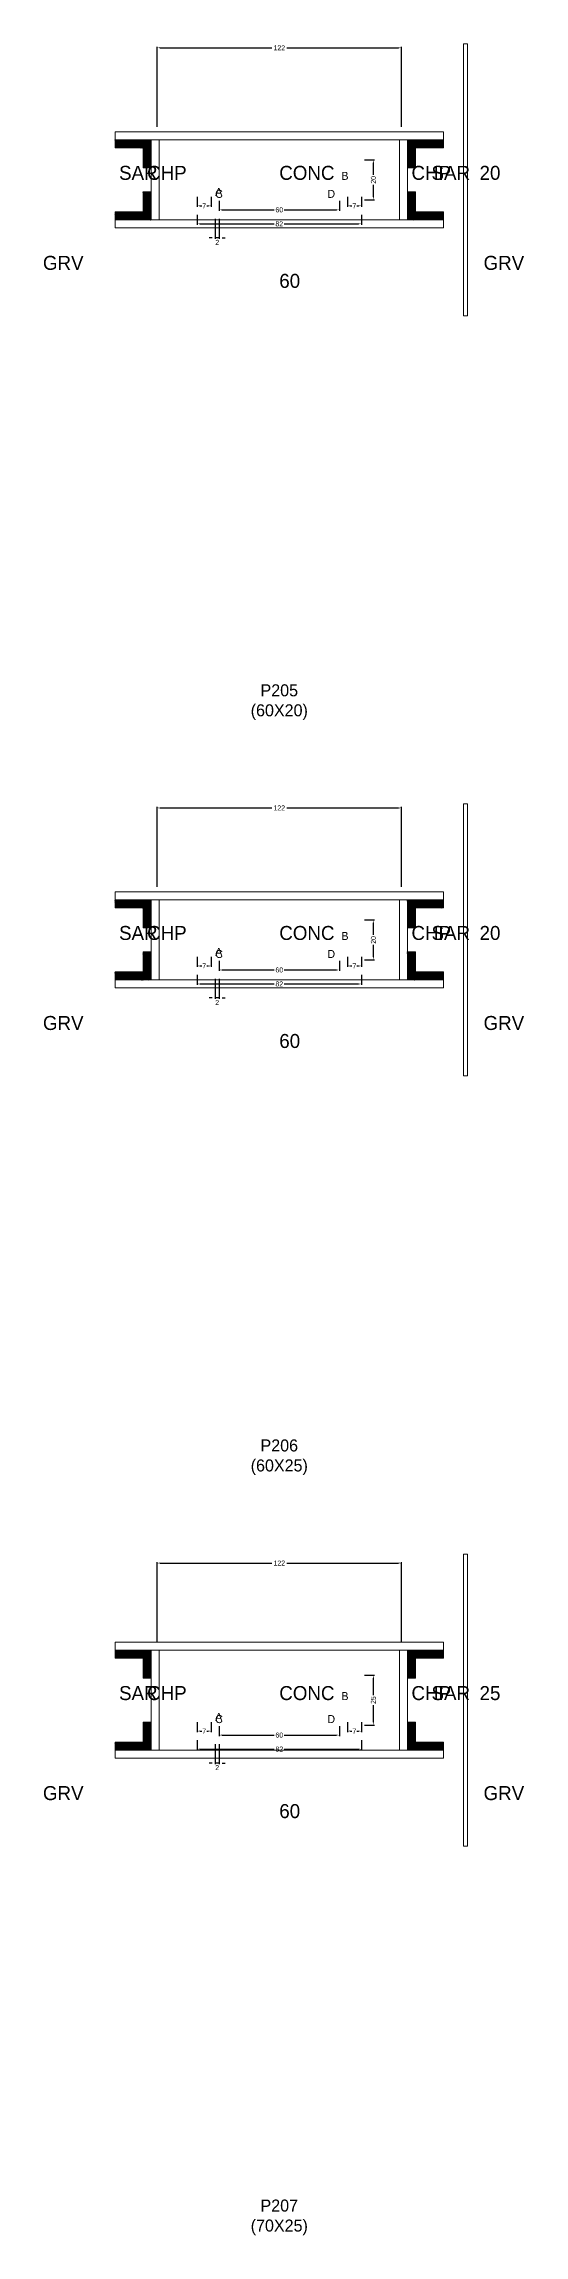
# Model space of a CAD drawing. Header units: centimetres. Extents: x -10500 to 4299, y -38766 to 295.
# Drawn here: x -118 to 122, y -17988 to -16892 of the extents above; entities that cross this region are included whole.
import ezdxf

# ---------------------------------------------------------------- set-up
doc = ezdxf.new("R2010")
doc.units = ezdxf.units.CM
for name, color, linetype in [('COTA', 241, 'Continuous'), ('Hachura', 251, 'Continuous'), ('NOMENCLATURA', 7, 'Continuous'), ('SARRAFO', 251, 'Continuous'), ('Texto Seção', 7, 'Continuous')]:
    doc.layers.add(name, color=color, linetype=linetype)
doc.dimstyles.new('cotax2', dxfattribs={"dimtxt": 2.5, "dimasz": 1.5, "dimexe": 0.5, "dimexo": 0.5, "dimgap": 0.5, "dimtad": 1, "dimcen": 2.5, "dimazin": 3, "dimtfac": 1, "dimtmove": 0, "dimatfit": 3})

# ---------------------------------------------------------------- blocks, each defined once
blk = doc.blocks.new('_CLOSEDFILLED')
at = {"color": 0, "linetype": 'BYBLOCK'}
blk.add_solid([(-1, 0.16), (0, 0), (-1, -0.16)], dxfattribs=at)
blk = doc.blocks.new('*D1248')
for p, q in [((-41, -16977.5), (-41, -16982.5)), ((41, -16977.5), (41, -16982.5)), ((-39.5, -16982), (-2.5, -16982)), ((2.5, -16982), (39.5, -16982))]:
    blk.add_line(p, q)
at = {"layer": 'Defpoints'}
for p in [(-41, -16977), (41, -16977), (-41, -16982)]:
    blk.add_point(p, dxfattribs=at)
at = {"layer": 'COTA', "xscale": 1.5, "yscale": 1.5, "rotation": 180}
blk.add_blockref('_CLOSEDFILLED', (-41, -16982), dxfattribs=at)
at = {"layer": 'COTA', "xscale": 1.5, "yscale": 1.5}
blk.add_blockref('_CLOSEDFILLED', (41, -16982), dxfattribs=at)
at = {"layer": 'COTA', "insert": (0, -16982), "char_height": 2.5, "attachment_point": 5}
blk.add_mtext('82', dxfattribs=at)
blk = doc.blocks.new('*D1249')
for p, q in [((-30, -16970.5), (-30, -16975.5)), ((-28.5, -16975), (-2.5, -16975)), ((2.5, -16975), (28.5, -16975)), ((30, -16970.5), (30, -16975.5))]:
    blk.add_line(p, q)
at = {"layer": 'Defpoints'}
for p in [(-30, -16970), (-30, -16975), (30, -16970)]:
    blk.add_point(p, dxfattribs=at)
at = {"layer": 'COTA', "xscale": 1.5, "yscale": 1.5, "rotation": 180}
blk.add_blockref('_CLOSEDFILLED', (-30, -16975), dxfattribs=at)
at = {"layer": 'COTA', "xscale": 1.5, "yscale": 1.5}
blk.add_blockref('_CLOSEDFILLED', (30, -16975), dxfattribs=at)
at = {"layer": 'COTA', "insert": (0, -16975), "char_height": 2.5, "attachment_point": 5}
blk.add_mtext('60', dxfattribs=at)
blk = doc.blocks.new('*D1250')
for p, q in [((42.5, -16950), (47.5, -16950)), ((47, -16957.5), (47, -16951.5)), ((47, -16968.5), (47, -16962.5)), ((42.5, -16970), (47.5, -16970))]:
    blk.add_line(p, q)
at = {"layer": 'Defpoints'}
for p in [(42, -16950), (42, -16970), (47, -16970)]:
    blk.add_point(p, dxfattribs=at)
at = {"layer": 'COTA', "xscale": 1.5, "yscale": 1.5}
for p, rotation in [((47, -16950), 90), ((47, -16970), 270)]:
    blk.add_blockref('_CLOSEDFILLED', p, dxfattribs=dict(at, rotation=rotation))
at = {"layer": 'COTA', "insert": (47, -16960), "char_height": 2.5, "attachment_point": 5, "rotation": 90}
blk.add_mtext('20', dxfattribs=at)
blk = doc.blocks.new('*D1251')
for p, q in [((-41, -16968.5), (-41, -16973.5)), ((-34, -16968.5), (-34, -16973.5)), ((-39.5, -16973), (-38.75, -16973)), ((-36.25, -16973), (-35.5, -16973))]:
    blk.add_line(p, q)
at = {"layer": 'Defpoints'}
for p in [(-41, -16968), (-34, -16968), (-41, -16973)]:
    blk.add_point(p, dxfattribs=at)
at = {"layer": 'COTA', "xscale": 1.5, "yscale": 1.5, "rotation": 180}
blk.add_blockref('_CLOSEDFILLED', (-41, -16973), dxfattribs=at)
at = {"layer": 'COTA', "xscale": 1.5, "yscale": 1.5}
blk.add_blockref('_CLOSEDFILLED', (-34, -16973), dxfattribs=at)
at = {"layer": 'COTA', "insert": (-37.5, -16973), "char_height": 2.5, "attachment_point": 5}
blk.add_mtext('7', dxfattribs=at)
blk = doc.blocks.new('*D1252')
for p, q in [((34, -16968.5), (34, -16973.5)), ((41, -16968.5), (41, -16973.5)), ((35.5, -16973), (36.25, -16973)), ((38.75, -16973), (39.5, -16973))]:
    blk.add_line(p, q)
at = {"layer": 'Defpoints'}
for p in [(34, -16968), (41, -16968), (34, -16973)]:
    blk.add_point(p, dxfattribs=at)
at = {"layer": 'COTA', "xscale": 1.5, "yscale": 1.5, "rotation": 180}
blk.add_blockref('_CLOSEDFILLED', (34, -16973), dxfattribs=at)
at = {"layer": 'COTA', "xscale": 1.5, "yscale": 1.5}
blk.add_blockref('_CLOSEDFILLED', (41, -16973), dxfattribs=at)
at = {"layer": 'COTA', "insert": (37.5, -16973), "char_height": 2.5, "attachment_point": 5}
blk.add_mtext('7', dxfattribs=at)
blk = doc.blocks.new('*D1253')
for p, q in [((-61, -16933.5), (-61, -16893.5)), ((-59.5, -16894), (-3.75, -16894)), ((3.75, -16894), (59.5, -16894)), ((61, -16933.5), (61, -16893.5))]:
    blk.add_line(p, q)
at = {"layer": 'Defpoints'}
for p in [(-61, -16894), (-61, -16934), (61, -16934)]:
    blk.add_point(p, dxfattribs=at)
at = {"layer": 'COTA', "xscale": 1.5, "yscale": 1.5, "rotation": 180}
blk.add_blockref('_CLOSEDFILLED', (-61, -16894), dxfattribs=at)
at = {"layer": 'COTA', "xscale": 1.5, "yscale": 1.5}
blk.add_blockref('_CLOSEDFILLED', (61, -16894), dxfattribs=at)
at = {"layer": 'COTA', "insert": (0, -16894), "char_height": 2.5, "attachment_point": 5}
blk.add_mtext('122', dxfattribs=at)
blk = doc.blocks.new('*D1274')
for p, q in [((-41, -17357.5), (-41, -17362.5)), ((-39.5, -17362), (-2.5, -17362)), ((2.5, -17362), (39.5, -17362)), ((41, -17357.5), (41, -17362.5))]:
    blk.add_line(p, q)
at = {"layer": 'Defpoints'}
for p in [(-41, -17357), (-41, -17362), (41, -17357)]:
    blk.add_point(p, dxfattribs=at)
at = {"layer": 'COTA', "xscale": 1.5, "yscale": 1.5, "rotation": 180}
blk.add_blockref('_CLOSEDFILLED', (-41, -17362), dxfattribs=at)
at = {"layer": 'COTA', "xscale": 1.5, "yscale": 1.5}
blk.add_blockref('_CLOSEDFILLED', (41, -17362), dxfattribs=at)
at = {"layer": 'COTA', "insert": (0, -17362), "char_height": 2.5, "attachment_point": 5}
blk.add_mtext('82', dxfattribs=at)
blk = doc.blocks.new('*D1275')
for p, q in [((-30, -17350.5), (-30, -17355.5)), ((30, -17350.5), (30, -17355.5)), ((-28.5, -17355), (-2.5, -17355)), ((2.5, -17355), (28.5, -17355))]:
    blk.add_line(p, q)
at = {"layer": 'Defpoints'}
for p in [(-30, -17350), (30, -17350), (-30, -17355)]:
    blk.add_point(p, dxfattribs=at)
at = {"layer": 'COTA', "xscale": 1.5, "yscale": 1.5, "rotation": 180}
blk.add_blockref('_CLOSEDFILLED', (-30, -17355), dxfattribs=at)
at = {"layer": 'COTA', "xscale": 1.5, "yscale": 1.5}
blk.add_blockref('_CLOSEDFILLED', (30, -17355), dxfattribs=at)
at = {"layer": 'COTA', "insert": (0, -17355), "char_height": 2.5, "attachment_point": 5}
blk.add_mtext('60', dxfattribs=at)
blk = doc.blocks.new('*D1276')
for p, q in [((42.5, -17330), (47.5, -17330)), ((47, -17337.5), (47, -17331.5)), ((42.5, -17350), (47.5, -17350)), ((47, -17348.5), (47, -17342.5))]:
    blk.add_line(p, q)
at = {"layer": 'Defpoints'}
for p in [(42, -17330), (42, -17350), (47, -17350)]:
    blk.add_point(p, dxfattribs=at)
at = {"layer": 'COTA', "xscale": 1.5, "yscale": 1.5}
for p, rotation in [((47, -17330), 90), ((47, -17350), 270)]:
    blk.add_blockref('_CLOSEDFILLED', p, dxfattribs=dict(at, rotation=rotation))
at = {"layer": 'COTA', "insert": (47, -17340), "char_height": 2.5, "attachment_point": 5, "rotation": 90}
blk.add_mtext('20', dxfattribs=at)
blk = doc.blocks.new('*D1277')
for p, q in [((-41, -17348.5), (-41, -17353.5)), ((-34, -17348.5), (-34, -17353.5)), ((-39.5, -17353), (-38.75, -17353)), ((-36.25, -17353), (-35.5, -17353))]:
    blk.add_line(p, q)
at = {"layer": 'Defpoints'}
for p in [(-41, -17348), (-34, -17348), (-41, -17353)]:
    blk.add_point(p, dxfattribs=at)
at = {"layer": 'COTA', "xscale": 1.5, "yscale": 1.5, "rotation": 180}
blk.add_blockref('_CLOSEDFILLED', (-41, -17353), dxfattribs=at)
at = {"layer": 'COTA', "xscale": 1.5, "yscale": 1.5}
blk.add_blockref('_CLOSEDFILLED', (-34, -17353), dxfattribs=at)
at = {"layer": 'COTA', "insert": (-37.5, -17353), "char_height": 2.5, "attachment_point": 5}
blk.add_mtext('7', dxfattribs=at)
blk = doc.blocks.new('*D1278')
for p, q in [((34, -17348.5), (34, -17353.5)), ((41, -17348.5), (41, -17353.5)), ((35.5, -17353), (36.25, -17353)), ((38.75, -17353), (39.5, -17353))]:
    blk.add_line(p, q)
at = {"layer": 'Defpoints'}
for p in [(34, -17348), (41, -17348), (34, -17353)]:
    blk.add_point(p, dxfattribs=at)
at = {"layer": 'COTA', "xscale": 1.5, "yscale": 1.5, "rotation": 180}
blk.add_blockref('_CLOSEDFILLED', (34, -17353), dxfattribs=at)
at = {"layer": 'COTA', "xscale": 1.5, "yscale": 1.5}
blk.add_blockref('_CLOSEDFILLED', (41, -17353), dxfattribs=at)
at = {"layer": 'COTA', "insert": (37.5, -17353), "char_height": 2.5, "attachment_point": 5}
blk.add_mtext('7', dxfattribs=at)
blk = doc.blocks.new('*D1279')
for p, q in [((-61, -17313.5), (-61, -17273.5)), ((-59.5, -17274), (-3.75, -17274)), ((3.75, -17274), (59.5, -17274)), ((61, -17313.5), (61, -17273.5))]:
    blk.add_line(p, q)
at = {"layer": 'Defpoints'}
for p in [(-61, -17274), (-61, -17314), (61, -17314)]:
    blk.add_point(p, dxfattribs=at)
at = {"layer": 'COTA', "xscale": 1.5, "yscale": 1.5, "rotation": 180}
blk.add_blockref('_CLOSEDFILLED', (-61, -17274), dxfattribs=at)
at = {"layer": 'COTA', "xscale": 1.5, "yscale": 1.5}
blk.add_blockref('_CLOSEDFILLED', (61, -17274), dxfattribs=at)
at = {"layer": 'COTA', "insert": (0, -17274), "char_height": 2.5, "attachment_point": 5}
blk.add_mtext('122', dxfattribs=at)
blk = doc.blocks.new('*D1300')
for p, q in [((-41, -17740), (-41, -17745)), ((-39.5, -17744.5), (-2.5, -17744.5)), ((2.5, -17744.5), (39.5, -17744.5)), ((41, -17740), (41, -17745))]:
    blk.add_line(p, q)
at = {"layer": 'Defpoints'}
for p in [(-41, -17739.5), (-41, -17744.5), (41, -17739.5)]:
    blk.add_point(p, dxfattribs=at)
at = {"layer": 'COTA', "xscale": 1.5, "yscale": 1.5, "rotation": 180}
blk.add_blockref('_CLOSEDFILLED', (-41, -17744.5), dxfattribs=at)
at = {"layer": 'COTA', "xscale": 1.5, "yscale": 1.5}
blk.add_blockref('_CLOSEDFILLED', (41, -17744.5), dxfattribs=at)
at = {"layer": 'COTA', "insert": (0, -17744.5), "char_height": 2.5, "attachment_point": 5}
blk.add_mtext('82', dxfattribs=at)
blk = doc.blocks.new('*D1301')
for p, q in [((-30, -17733), (-30, -17738)), ((30, -17733), (30, -17738)), ((-28.5, -17737.5), (-2.5, -17737.5)), ((2.5, -17737.5), (28.5, -17737.5))]:
    blk.add_line(p, q)
at = {"layer": 'Defpoints'}
for p in [(-30, -17732.5), (30, -17732.5), (-30, -17737.5)]:
    blk.add_point(p, dxfattribs=at)
at = {"layer": 'COTA', "xscale": 1.5, "yscale": 1.5, "rotation": 180}
blk.add_blockref('_CLOSEDFILLED', (-30, -17737.5), dxfattribs=at)
at = {"layer": 'COTA', "xscale": 1.5, "yscale": 1.5}
blk.add_blockref('_CLOSEDFILLED', (30, -17737.5), dxfattribs=at)
at = {"layer": 'COTA', "insert": (0, -17737.5), "char_height": 2.5, "attachment_point": 5}
blk.add_mtext('60', dxfattribs=at)
blk = doc.blocks.new('*D1302')
for p, q in [((42.5, -17707.5), (47.5, -17707.5)), ((47, -17717.5), (47, -17709)), ((47, -17731), (47, -17722.5)), ((42.5, -17732.5), (47.5, -17732.5))]:
    blk.add_line(p, q)
at = {"layer": 'Defpoints'}
for p in [(42, -17707.5), (42, -17732.5), (47, -17732.5)]:
    blk.add_point(p, dxfattribs=at)
at = {"layer": 'COTA', "xscale": 1.5, "yscale": 1.5}
for p, rotation in [((47, -17707.5), 90), ((47, -17732.5), 270)]:
    blk.add_blockref('_CLOSEDFILLED', p, dxfattribs=dict(at, rotation=rotation))
at = {"layer": 'COTA', "insert": (47, -17720), "char_height": 2.5, "attachment_point": 5, "rotation": 90}
blk.add_mtext('25', dxfattribs=at)
blk = doc.blocks.new('*D1303')
for p, q in [((-41, -17731), (-41, -17736)), ((-39.5, -17735.5), (-38.75, -17735.5)), ((-36.25, -17735.5), (-35.5, -17735.5)), ((-34, -17731), (-34, -17736))]:
    blk.add_line(p, q)
at = {"layer": 'Defpoints'}
for p in [(-41, -17730.5), (-41, -17735.5), (-34, -17730.5)]:
    blk.add_point(p, dxfattribs=at)
at = {"layer": 'COTA', "xscale": 1.5, "yscale": 1.5, "rotation": 180}
blk.add_blockref('_CLOSEDFILLED', (-41, -17735.5), dxfattribs=at)
at = {"layer": 'COTA', "xscale": 1.5, "yscale": 1.5}
blk.add_blockref('_CLOSEDFILLED', (-34, -17735.5), dxfattribs=at)
at = {"layer": 'COTA', "insert": (-37.5, -17735.5), "char_height": 2.5, "attachment_point": 5}
blk.add_mtext('7', dxfattribs=at)
blk = doc.blocks.new('*D1304')
for p, q in [((34, -17731), (34, -17736)), ((35.5, -17735.5), (36.25, -17735.5)), ((38.75, -17735.5), (39.5, -17735.5)), ((41, -17731), (41, -17736))]:
    blk.add_line(p, q)
at = {"layer": 'Defpoints'}
for p in [(34, -17730.5), (34, -17735.5), (41, -17730.5)]:
    blk.add_point(p, dxfattribs=at)
at = {"layer": 'COTA', "xscale": 1.5, "yscale": 1.5, "rotation": 180}
blk.add_blockref('_CLOSEDFILLED', (34, -17735.5), dxfattribs=at)
at = {"layer": 'COTA', "xscale": 1.5, "yscale": 1.5}
blk.add_blockref('_CLOSEDFILLED', (41, -17735.5), dxfattribs=at)
at = {"layer": 'COTA', "insert": (37.5, -17735.5), "char_height": 2.5, "attachment_point": 5}
blk.add_mtext('7', dxfattribs=at)
blk = doc.blocks.new('*D1305')
for p, q in [((-61, -17691), (-61, -17651)), ((-59.5, -17651.5), (-3.75, -17651.5)), ((3.75, -17651.5), (59.5, -17651.5)), ((61, -17691), (61, -17651))]:
    blk.add_line(p, q)
at = {"layer": 'Defpoints'}
for p in [(-61, -17651.5), (-61, -17691.5), (61, -17691.5)]:
    blk.add_point(p, dxfattribs=at)
at = {"layer": 'COTA', "xscale": 1.5, "yscale": 1.5, "rotation": 180}
blk.add_blockref('_CLOSEDFILLED', (-61, -17651.5), dxfattribs=at)
at = {"layer": 'COTA', "xscale": 1.5, "yscale": 1.5}
blk.add_blockref('_CLOSEDFILLED', (61, -17651.5), dxfattribs=at)
at = {"layer": 'COTA', "insert": (0, -17651.5), "char_height": 2.5, "attachment_point": 5}
blk.add_mtext('122', dxfattribs=at)

msp = doc.modelspace()

# ---------------------------------------------------------------- hatches: boundary and pattern name
at = {"layer": 'SARRAFO'}
h = msp.add_hatch(dxfattribs=at)
h.set_pattern_fill('SOLID', scale=2)
h.paths.add_polyline_path([(-82, -16944), (-68, -16944), (-68, -16940), (-82, -16940)])
h = msp.add_hatch(dxfattribs=at)
h.set_pattern_fill('SOLID', scale=2)
h.paths.add_polyline_path([(-68, -16954), (-64, -16954), (-64, -16940), (-68, -16940)])
h = msp.add_hatch(dxfattribs=at)
h.set_pattern_fill('SOLID', scale=2)
h.paths.add_polyline_path([(64, -16954), (68, -16954), (68, -16940), (64, -16940)])
h = msp.add_hatch(dxfattribs=at)
h.set_pattern_fill('SOLID', scale=2)
h.paths.add_polyline_path([(68, -16944), (82, -16944), (82, -16940), (68, -16940)])
h = msp.add_hatch(dxfattribs=at)
h.set_pattern_fill('SOLID', scale=2)
h.paths.add_polyline_path([(-68, -16980), (-64, -16980), (-64, -16966), (-68, -16966)])
h = msp.add_hatch(dxfattribs=at)
h.set_pattern_fill('SOLID', scale=2)
h.paths.add_polyline_path([(64, -16980), (68, -16980), (68, -16966), (64, -16966)])
h = msp.add_hatch(dxfattribs=at)
h.set_pattern_fill('SOLID', scale=2)
h.paths.add_polyline_path([(-82, -16980), (-68, -16980), (-68, -16976), (-82, -16976)])
h = msp.add_hatch(dxfattribs=at)
h.set_pattern_fill('SOLID', scale=2)
h.paths.add_polyline_path([(68, -16980), (82, -16980), (82, -16976), (68, -16976)])
h = msp.add_hatch(dxfattribs=at)
h.set_pattern_fill('SOLID', scale=2)
h.paths.add_polyline_path([(-82, -17324), (-68, -17324), (-68, -17320), (-82, -17320)])
h = msp.add_hatch(dxfattribs=at)
h.set_pattern_fill('SOLID', scale=2)
h.paths.add_polyline_path([(-68, -17334), (-64, -17334), (-64, -17320), (-68, -17320)])
h = msp.add_hatch(dxfattribs=at)
h.set_pattern_fill('SOLID', scale=2)
h.paths.add_polyline_path([(64, -17334), (68, -17334), (68, -17320), (64, -17320)])
h = msp.add_hatch(dxfattribs=at)
h.set_pattern_fill('SOLID', scale=2)
h.paths.add_polyline_path([(68, -17324), (82, -17324), (82, -17320), (68, -17320)])
h = msp.add_hatch(dxfattribs=at)
h.set_pattern_fill('SOLID', scale=2)
h.paths.add_polyline_path([(-68, -17360), (-64, -17360), (-64, -17346), (-68, -17346)])
h = msp.add_hatch(dxfattribs=at)
h.set_pattern_fill('SOLID', scale=2)
h.paths.add_polyline_path([(64, -17360), (68, -17360), (68, -17346), (64, -17346)])
h = msp.add_hatch(dxfattribs=at)
h.set_pattern_fill('SOLID', scale=2)
h.paths.add_polyline_path([(-82, -17360), (-68, -17360), (-68, -17356), (-82, -17356)])
h = msp.add_hatch(dxfattribs=at)
h.set_pattern_fill('SOLID', scale=2)
h.paths.add_polyline_path([(68, -17360), (82, -17360), (82, -17356), (68, -17356)])
h = msp.add_hatch(dxfattribs=at)
h.set_pattern_fill('SOLID', scale=2)
h.paths.add_polyline_path([(-82, -17699), (-68, -17699), (-68, -17695), (-82, -17695)])
h = msp.add_hatch(dxfattribs=at)
h.set_pattern_fill('SOLID', scale=2)
h.paths.add_polyline_path([(-68, -17709), (-64, -17709), (-64, -17695), (-68, -17695)])
h = msp.add_hatch(dxfattribs=at)
h.set_pattern_fill('SOLID', scale=2)
h.paths.add_polyline_path([(64, -17709), (68, -17709), (68, -17695), (64, -17695)])
h = msp.add_hatch(dxfattribs=at)
h.set_pattern_fill('SOLID', scale=2)
h.paths.add_polyline_path([(68, -17699), (82, -17699), (82, -17695), (68, -17695)])
h = msp.add_hatch(dxfattribs=at)
h.set_pattern_fill('SOLID', scale=2)
h.paths.add_polyline_path([(-68, -17745), (-64, -17745), (-64, -17731), (-68, -17731)])
h = msp.add_hatch(dxfattribs=at)
h.set_pattern_fill('SOLID', scale=2)
h.paths.add_polyline_path([(64, -17745), (68, -17745), (68, -17731), (64, -17731)])
h = msp.add_hatch(dxfattribs=at)
h.set_pattern_fill('SOLID', scale=2)
h.paths.add_polyline_path([(-82, -17745), (-68, -17745), (-68, -17741), (-82, -17741)])
h = msp.add_hatch(dxfattribs=at)
h.set_pattern_fill('SOLID', scale=2)
h.paths.add_polyline_path([(68, -17745), (82, -17745), (82, -17741), (68, -17741)])

# ---------------------------------------------------------------- linework, layer by layer
at = {"layer": 'Hachura', "lineweight": 13}
for points in [[(92, -17028), (94, -17028), (94, -16892), (92, -16892)], [(92, -17408), (94, -17408), (94, -17272), (92, -17272)], [(92, -17793), (94, -17793), (94, -17647), (92, -17647)]]:
    msp.add_lwpolyline(points, close=True, dxfattribs=at)
at = {"layer": 'Hachura', "lineweight": 18}
for points in [[(-82, -16940), (82, -16940), (82, -16936), (-82, -16936)], [(-64, -16980), (-60, -16980), (-60, -16940), (-64, -16940)], [(60, -16980), (64, -16980), (64, -16940), (60, -16940)], [(-82, -16984), (82, -16984), (82, -16980), (-82, -16980)], [(-82, -17320), (82, -17320), (82, -17316), (-82, -17316)], [(-64, -17360), (-60, -17360), (-60, -17320), (-64, -17320)], [(60, -17360), (64, -17360), (64, -17320), (60, -17320)], [(-82, -17364), (82, -17364), (82, -17360), (-82, -17360)], [(-82, -17695), (82, -17695), (82, -17691), (-82, -17691)], [(-64, -17745), (-60, -17745), (-60, -17695), (-64, -17695)], [(60, -17745), (64, -17745), (64, -17695), (60, -17695)], [(-82, -17749), (82, -17749), (82, -17745), (-82, -17745)]]:
    msp.add_lwpolyline(points, close=True, dxfattribs=at)
at = {"layer": 'SARRAFO', "lineweight": 13}
for points in [[(-82, -16944), (-68, -16944), (-68, -16940), (-82, -16940)], [(-68, -16954), (-64, -16954), (-64, -16940), (-68, -16940)], [(64, -16954), (68, -16954), (68, -16940), (64, -16940)], [(68, -16944), (82, -16944), (82, -16940), (68, -16940)], [(-68, -16980), (-64, -16980), (-64, -16966), (-68, -16966)], [(64, -16980), (68, -16980), (68, -16966), (64, -16966)], [(-82, -16980), (-68, -16980), (-68, -16976), (-82, -16976)], [(68, -16980), (82, -16980), (82, -16976), (68, -16976)], [(-82, -17324), (-68, -17324), (-68, -17320), (-82, -17320)], [(-68, -17334), (-64, -17334), (-64, -17320), (-68, -17320)], [(64, -17334), (68, -17334), (68, -17320), (64, -17320)], [(68, -17324), (82, -17324), (82, -17320), (68, -17320)], [(-68, -17360), (-64, -17360), (-64, -17346), (-68, -17346)], [(64, -17360), (68, -17360), (68, -17346), (64, -17346)], [(-82, -17360), (-68, -17360), (-68, -17356), (-82, -17356)], [(68, -17360), (82, -17360), (82, -17356), (68, -17356)], [(-82, -17699), (-68, -17699), (-68, -17695), (-82, -17695)], [(-68, -17709), (-64, -17709), (-64, -17695), (-68, -17695)], [(64, -17709), (68, -17709), (68, -17695), (64, -17695)], [(68, -17699), (82, -17699), (82, -17695), (68, -17695)], [(-68, -17745), (-64, -17745), (-64, -17731), (-68, -17731)], [(64, -17745), (68, -17745), (68, -17731), (64, -17731)], [(-82, -17745), (-68, -17745), (-68, -17741), (-82, -17741)], [(68, -17745), (82, -17745), (82, -17741), (68, -17741)]]:
    msp.add_lwpolyline(points, close=True, dxfattribs=at)

# ---------------------------------------------------------------- texts
at = {"layer": 'NOMENCLATURA'}
for s, p in [('B', (31, -16960)), ('A', (-32, -16968)), ('C', (-32, -16969)), ('D', (24, -16969)), ('B', (31, -17340)), ('A', (-32, -17348)), ('C', (-32, -17349)), ('D', (24, -17349)), ('B', (31, -17720)), ('A', (-32, -17730.5)), ('C', (-32, -17731.5)), ('D', (24, -17731.5))]:
    msp.add_text(s, height=4, dxfattribs=at).set_placement(p)
at = {"layer": 'NOMENCLATURA', "char_height": 6, "attachment_point": 8}
for s, insert in [('P205\\P(60X20)', (0, -17230)), ('P206\\P(60X25)', (0, -17607.5)), ('P207\\P(70X25)', (0, -17987.5))]:
    msp.add_mtext(s, dxfattribs=dict(at, insert=insert))
at = {"layer": 'Texto Seção'}
for s, p in [('SAR', (-80, -16960)), ('CHP', (-66, -16960)), ('CONC', (0, -16960)), ('CHP', (66, -16960)), ('SAR', (76, -16960)), ('20', (100, -16960)), ('GRV', (-118, -17005)), ('GRV', (102, -17005)), ('60', (0, -17014)), ('SAR', (-80, -17340)), ('CHP', (-66, -17340)), ('CONC', (0, -17340)), ('CHP', (66, -17340)), ('SAR', (76, -17340)), ('20', (100, -17340)), ('GRV', (-118, -17385)), ('GRV', (102, -17385)), ('60', (0, -17394)), ('SAR', (-80, -17720)), ('CHP', (-66, -17720)), ('CONC', (0, -17720)), ('CHP', (66, -17720)), ('SAR', (76, -17720)), ('25', (100, -17720)), ('GRV', (-118, -17770)), ('GRV', (102, -17770)), ('60', (0, -17779))]:
    msp.add_text(s, height=7, dxfattribs=at).set_placement(p)

# ---------------------------------------------------------------- dimensions: what is measured, and where the dimension line sits
at = {"layer": 'COTA'}
for base, p1, p2, picture, middle in [((-61, -16894), (-61, -16934), (61, -16934), '*D1253', (0, -16894)), ((-41, -16973), (-41, -16968), (-34, -16968), '*D1251', (-37.5, -16973)), ((34, -16973), (34, -16968), (41, -16968), '*D1252', (37.5, -16973)), ((-41, -16982), (-41, -16977), (41, -16977), '*D1248', (0, -16982)), ((-30, -16975), (-30, -16970), (30, -16970), '*D1249', (0, -16975)), ((-61, -17274), (-61, -17314), (61, -17314), '*D1279', (0, -17274)), ((-41, -17353), (-41, -17348), (-34, -17348), '*D1277', (-37.5, -17353)), ((-30, -17355), (-30, -17350), (30, -17350), '*D1275', (0, -17355)), ((34, -17353), (34, -17348), (41, -17348), '*D1278', (37.5, -17353)), ((-41, -17362), (-41, -17357), (41, -17357), '*D1274', (0, -17362)), ((-61, -17651.5), (-61, -17691.5), (61, -17691.5), '*D1305', (0, -17651.5)), ((-41, -17735.5), (-41, -17730.5), (-34, -17730.5), '*D1303', (-37.5, -17735.5)), ((-30, -17737.5), (-30, -17732.5), (30, -17732.5), '*D1301', (0, -17737.5)), ((34, -17735.5), (34, -17730.5), (41, -17730.5), '*D1304', (37.5, -17735.5)), ((-41, -17744.5), (-41, -17739.5), (41, -17739.5), '*D1300', (0, -17744.5))]:
    dim = msp.add_linear_dim(base=base, p1=p1, p2=p2, dimstyle='cotax2', dxfattribs=at)
    dim.commit()
    dim.dimension.update_dxf_attribs({"geometry": picture, "text_midpoint": middle})
for base, p1, p2, picture, middle in [((47, -16970), (42, -16970), (42, -16950), '*D1250', (47, -16960)), ((47, -17350), (42, -17350), (42, -17330), '*D1276', (47, -17340)), ((47, -17732.5), (42, -17732.5), (42, -17707.5), '*D1302', (47, -17720))]:
    dim = msp.add_linear_dim(base=base, p1=p1, p2=p2, angle=90, dimstyle='cotax2', dxfattribs=at)
    dim.commit()
    dim.dimension.update_dxf_attribs({"geometry": picture, "text_midpoint": middle})
for base, p1, p2 in [((-30, -16989), (-30, -16979), (-32, -16979)), ((-30, -17369), (-30, -17359), (-32, -17359)), ((-30, -17751.5), (-30, -17741.5), (-32, -17741.5))]:
    msp.add_linear_dim(base=base, p1=p1, p2=p2, dimstyle='cotax2', dxfattribs=at).render()

doc.saveas('drawing.dxf')
